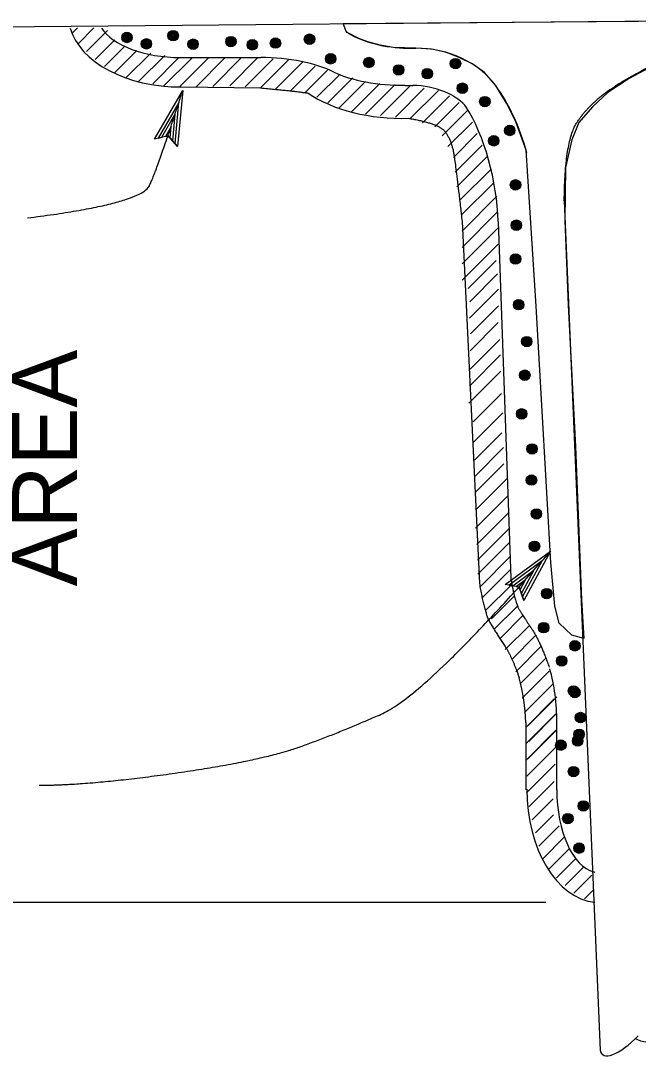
# Model space of a CAD drawing. Extents: x -893 to 867, y -474 to 712.
# Drawn here: x -442.1 to -375.6, y 405.4 to 517 of the extents above; entities that cross this region are included whole.
import ezdxf

# ---------------------------------------------------------------- set-up
doc = ezdxf.new("R2010")
doc.units = 0
for name, color, linetype in [('56 Stage 3 Anno', 7, 'Continuous'), ('57 Undefined', 7, 'Continuous'), ('59 Sndwall Anno', 7, 'Continuous'), ('60 Nongeo Data', 7, 'Continuous')]:
    doc.layers.add(name, color=color, linetype=linetype)

msp = doc.modelspace()

# ---------------------------------------------------------------- linework, layer by layer
at = {"layer": '56 Stage 3 Anno'}
msp.add_line((-452.63, 422.05), (-385.55, 422.05), dxfattribs=at)
for points in [[(-427.71, 504.25), (-424.66, 509.48), (-425.21, 503.46), (-425.48, 503.76), (-425.07, 508.17), (-427.32, 504.35), (-426.92, 504.44), (-425.49, 506.89), (-425.75, 504.07), (-426.01, 504.37), (-425.9, 505.59), (-426.52, 504.53), (-426.22, 504.6), (-425.21, 503.46), (-426.22, 504.6)], [(-389.9, 456.27), (-385.02, 459.85), (-387.92, 454.54), (-388.04, 454.93), (-385.92, 458.82), (-389.5, 456.2), (-389.1, 456.13), (-386.81, 457.81), (-388.17, 455.32), (-388.29, 455.71), (-387.71, 456.78), (-388.7, 456.05), (-388.39, 456), (-387.92, 454.54), (-388.39, 456)]]:
    msp.add_lwpolyline(points, close=True, dxfattribs=at)
for points in [[(-441.39, 495.75), (-429.18, 497.27), (-427.31, 501.18), (-424.66, 509.48)], [(-440.14, 434.65), (-434.75, 434.65), (-416.47, 437.23), (-407.79, 440.28), (-398.42, 444.5), (-385.02, 459.85)]]:
    msp.add_open_spline(points, degree=2, dxfattribs=at)
at = {"layer": '59 Sndwall Anno'}
for centre, radius in [((-425.69, 515.38), 0.564), ((-425.69, 515.38), 0.497), ((-425.69, 515.38), 0.429), ((-430.67, 515.19), 0.564), ((-430.67, 515.19), 0.497), ((-430.67, 515.19), 0.429), ((-430.67, 515.19), 0.361), ((-430.67, 515.19), 0.294), ((-430.67, 515.19), 0.226), ((-430.67, 515.19), 0.158), ((-430.67, 515.19), 0.0677), ((-428.57, 514.5), 0.564), ((-428.57, 514.5), 0.497), ((-428.57, 514.5), 0.429), ((-428.57, 514.5), 0.361), ((-428.57, 514.5), 0.294), ((-428.57, 514.5), 0.226), ((-428.57, 514.5), 0.158), ((-425.69, 515.38), 0.361), ((-425.69, 515.38), 0.294), ((-425.69, 515.38), 0.226), ((-425.69, 515.38), 0.158), ((-425.69, 515.38), 0.0677), ((-423.54, 514.46), 0.564), ((-423.54, 514.46), 0.497), ((-423.54, 514.46), 0.429), ((-423.54, 514.46), 0.361), ((-423.54, 514.46), 0.294), ((-423.54, 514.46), 0.226), ((-419.46, 514.74), 0.564), ((-419.46, 514.74), 0.497), ((-419.46, 514.74), 0.429), ((-419.46, 514.74), 0.361), ((-419.46, 514.74), 0.294), ((-419.46, 514.74), 0.226), ((-419.46, 514.74), 0.158), ((-419.46, 514.74), 0.0677), ((-417.16, 514.4), 0.564), ((-417.16, 514.4), 0.497), ((-417.16, 514.4), 0.429), ((-417.16, 514.4), 0.361), ((-417.16, 514.4), 0.294), ((-414.66, 514.58), 0.564), ((-414.66, 514.58), 0.497), ((-414.66, 514.58), 0.429), ((-414.66, 514.58), 0.361), ((-414.66, 514.58), 0.294), ((-414.66, 514.58), 0.226), ((-414.66, 514.58), 0.158), ((-414.66, 514.58), 0.0677), ((-410.99, 515), 0.564), ((-410.99, 515), 0.497), ((-410.99, 515), 0.429), ((-410.99, 515), 0.361), ((-410.99, 515), 0.294), ((-410.99, 515), 0.226), ((-410.99, 515), 0.158), ((-410.99, 515), 0.0677), ((-428.57, 514.5), 0.0677), ((-423.54, 514.46), 0.158), ((-423.54, 514.46), 0.0677), ((-417.16, 514.4), 0.226), ((-417.16, 514.4), 0.158), ((-417.16, 514.4), 0.0677), ((-408.72, 512.89), 0.564), ((-408.72, 512.89), 0.497), ((-408.72, 512.89), 0.429), ((-408.72, 512.89), 0.361), ((-408.72, 512.89), 0.294), ((-408.72, 512.89), 0.226), ((-408.72, 512.89), 0.158), ((-408.72, 512.89), 0.0677), ((-404.6, 512.49), 0.564), ((-404.6, 512.49), 0.497), ((-404.6, 512.49), 0.429), ((-404.6, 512.49), 0.361), ((-404.6, 512.49), 0.294), ((-404.6, 512.49), 0.226), ((-404.6, 512.49), 0.158), ((-404.6, 512.49), 0.0677), ((-395.27, 512.37), 0.564), ((-395.27, 512.37), 0.497), ((-395.27, 512.37), 0.429), ((-395.27, 512.37), 0.361), ((-395.27, 512.37), 0.294), ((-395.27, 512.37), 0.226), ((-395.27, 512.37), 0.158), ((-395.27, 512.37), 0.0677), ((-401.39, 511.69), 0.564), ((-401.39, 511.69), 0.497), ((-401.39, 511.69), 0.429), ((-401.39, 511.69), 0.361), ((-401.39, 511.69), 0.294), ((-401.39, 511.69), 0.226), ((-401.39, 511.69), 0.158), ((-401.39, 511.69), 0.0677), ((-398.31, 511.29), 0.564), ((-398.31, 511.29), 0.497), ((-398.31, 511.29), 0.429), ((-398.31, 511.29), 0.361), ((-398.31, 511.29), 0.294), ((-398.31, 511.29), 0.226), ((-398.31, 511.29), 0.158), ((-398.31, 511.29), 0.0677), ((-394.53, 509.72), 0.564), ((-394.53, 509.72), 0.497), ((-394.53, 509.72), 0.429), ((-394.53, 509.72), 0.361), ((-394.53, 509.72), 0.294), ((-394.53, 509.72), 0.226), ((-394.53, 509.72), 0.158), ((-394.53, 509.72), 0.0677), ((-392.1, 508.28), 0.564), ((-392.1, 508.28), 0.497), ((-392.1, 508.28), 0.429), ((-392.1, 508.28), 0.361), ((-392.1, 508.28), 0.294), ((-392.1, 508.28), 0.226), ((-392.1, 508.28), 0.158), ((-392.1, 508.28), 0.0677), ((-389.42, 505.17), 0.564), ((-391.15, 504.06), 0.564), ((-389.42, 505.17), 0.497), ((-389.42, 505.17), 0.429), ((-389.42, 505.17), 0.361), ((-389.42, 505.17), 0.294), ((-389.42, 505.17), 0.226), ((-389.42, 505.17), 0.158), ((-389.42, 505.17), 0.0677), ((-391.15, 504.06), 0.497), ((-391.15, 504.06), 0.429), ((-391.15, 504.06), 0.361), ((-391.15, 504.06), 0.294), ((-391.15, 504.06), 0.226), ((-391.15, 504.06), 0.158), ((-391.15, 504.06), 0.0677), ((-388.8, 499.31), 0.564), ((-388.8, 499.31), 0.497), ((-388.8, 499.31), 0.429), ((-388.8, 499.31), 0.361), ((-388.8, 499.31), 0.294), ((-388.8, 499.31), 0.226), ((-388.8, 499.31), 0.158), ((-388.8, 499.31), 0.0677), ((-388.71, 494.97), 0.564), ((-388.71, 494.97), 0.497), ((-388.71, 494.97), 0.429), ((-388.71, 494.97), 0.361), ((-388.71, 494.97), 0.294), ((-388.71, 494.97), 0.226), ((-388.71, 494.97), 0.158), ((-388.71, 494.97), 0.0677), ((-388.8, 491.33), 0.564), ((-388.8, 491.33), 0.497), ((-388.8, 491.33), 0.429), ((-388.8, 491.33), 0.361), ((-388.8, 491.33), 0.294), ((-388.8, 491.33), 0.226), ((-388.8, 491.33), 0.158), ((-388.8, 491.33), 0.0677), ((-388.46, 486.4), 0.564), ((-388.46, 486.4), 0.497), ((-388.46, 486.4), 0.429), ((-388.46, 486.4), 0.361), ((-388.46, 486.4), 0.294), ((-388.46, 486.4), 0.226), ((-388.46, 486.4), 0.158), ((-388.46, 486.4), 0.0677), ((-387.59, 482.43), 0.564), ((-387.59, 482.43), 0.497), ((-387.59, 482.43), 0.429), ((-387.59, 482.43), 0.361), ((-387.59, 482.43), 0.294), ((-387.59, 482.43), 0.226), ((-387.59, 482.43), 0.158), ((-387.59, 482.43), 0.0677), ((-387.8, 478.81), 0.564), ((-387.8, 478.81), 0.497), ((-387.8, 478.81), 0.429), ((-387.8, 478.81), 0.361), ((-387.8, 478.81), 0.294), ((-387.8, 478.81), 0.226), ((-387.8, 478.81), 0.158), ((-387.8, 478.81), 0.0677), ((-388.14, 474.65), 0.564), ((-388.14, 474.65), 0.497), ((-388.14, 474.65), 0.429), ((-388.14, 474.65), 0.361), ((-388.14, 474.65), 0.294), ((-388.14, 474.65), 0.226), ((-388.14, 474.65), 0.158), ((-388.14, 474.65), 0.0677), ((-387.02, 470.87), 0.564), ((-387.02, 470.87), 0.497), ((-387.02, 470.87), 0.429), ((-387.02, 470.87), 0.361), ((-387.02, 470.87), 0.294), ((-387.02, 470.87), 0.226), ((-387.02, 470.87), 0.158), ((-387.02, 470.87), 0.0677), ((-387.08, 467.52), 0.564), ((-387.08, 467.52), 0.497), ((-387.08, 467.52), 0.429), ((-387.08, 467.52), 0.361), ((-387.08, 467.52), 0.294), ((-387.08, 467.52), 0.226), ((-387.08, 467.52), 0.158), ((-387.08, 467.52), 0.0677), ((-386.55, 463.87), 0.564), ((-386.55, 463.87), 0.497), ((-386.55, 463.87), 0.429), ((-386.55, 463.87), 0.361), ((-386.55, 463.87), 0.294), ((-386.55, 463.87), 0.226), ((-386.55, 463.87), 0.158), ((-386.55, 463.87), 0.0677), ((-386.76, 460.39), 0.564), ((-386.76, 460.39), 0.497), ((-386.76, 460.39), 0.429), ((-386.76, 460.39), 0.361), ((-386.76, 460.39), 0.294), ((-386.76, 460.39), 0.226), ((-386.76, 460.39), 0.158), ((-386.76, 460.39), 0.0677), ((-385.44, 455.29), 0.564), ((-385.44, 455.29), 0.497), ((-385.44, 455.29), 0.429), ((-385.44, 455.29), 0.361), ((-385.44, 455.29), 0.294), ((-385.44, 455.29), 0.226), ((-385.44, 455.29), 0.158), ((-385.44, 455.29), 0.0677), ((-385.77, 451.62), 0.564), ((-385.77, 451.62), 0.497), ((-385.77, 451.62), 0.429), ((-385.77, 451.62), 0.361), ((-385.77, 451.62), 0.294), ((-385.77, 451.62), 0.226), ((-385.77, 451.62), 0.158), ((-385.77, 451.62), 0.0677), ((-382.4, 449.67), 0.564), ((-382.4, 449.67), 0.497), ((-382.4, 449.67), 0.429), ((-382.4, 449.67), 0.361), ((-382.4, 449.67), 0.294), ((-382.4, 449.67), 0.226), ((-382.4, 449.67), 0.158), ((-382.4, 449.67), 0.0677), ((-383.83, 448.04), 0.564), ((-383.83, 448.04), 0.497), ((-383.83, 448.04), 0.429), ((-383.83, 448.04), 0.361), ((-383.83, 448.04), 0.294), ((-383.83, 448.04), 0.226), ((-383.83, 448.04), 0.158), ((-383.83, 448.04), 0.0677), ((-382.55, 444.81), 0.564), ((-382.55, 444.81), 0.497), ((-382.55, 444.81), 0.429), ((-382.4, 444.63), 0.564), ((-382.55, 444.81), 0.361), ((-382.4, 444.63), 0.497), ((-382.55, 444.81), 0.294), ((-382.4, 444.63), 0.429), ((-382.55, 444.81), 0.226), ((-382.4, 444.63), 0.361), ((-382.55, 444.81), 0.158), ((-382.4, 444.63), 0.294), ((-382.4, 444.63), 0.226), ((-382.55, 444.81), 0.0677), ((-382.4, 444.63), 0.158), ((-382.4, 444.63), 0.0677), ((-381.8, 441.94), 0.564), ((-381.8, 441.94), 0.497), ((-381.8, 441.94), 0.429), ((-381.8, 441.94), 0.361), ((-381.8, 441.94), 0.294), ((-381.8, 441.94), 0.226), ((-381.8, 441.94), 0.158), ((-381.8, 441.94), 0.0677), ((-382.1, 439.42), 0.564), ((-382.1, 439.42), 0.497), ((-382.1, 439.42), 0.429), ((-381.95, 440.13), 0.564), ((-381.95, 440.13), 0.497), ((-381.95, 440.13), 0.429), ((-381.95, 440.13), 0.361), ((-381.95, 440.13), 0.294), ((-381.95, 440.13), 0.226), ((-381.95, 440.13), 0.158), ((-381.95, 440.13), 0.0677), ((-383.91, 438.97), 0.564), ((-383.91, 438.97), 0.497), ((-383.91, 438.97), 0.429), ((-383.91, 438.97), 0.361), ((-383.91, 438.97), 0.294), ((-383.91, 438.97), 0.226), ((-383.91, 438.97), 0.158), ((-383.91, 438.97), 0.0677), ((-382.1, 439.42), 0.361), ((-382.1, 439.42), 0.294), ((-382.1, 439.42), 0.226), ((-382.1, 439.42), 0.158), ((-382.1, 439.42), 0.0677), ((-382.55, 436.12), 0.564), ((-382.55, 436.12), 0.497), ((-382.55, 436.12), 0.429), ((-382.55, 436.12), 0.361), ((-382.55, 436.12), 0.294), ((-382.55, 436.12), 0.226), ((-382.55, 436.12), 0.158), ((-382.55, 436.12), 0.0677), ((-381.49, 432.42), 0.564), ((-381.49, 432.42), 0.497), ((-381.49, 432.42), 0.429), ((-381.49, 432.42), 0.361), ((-381.49, 432.42), 0.294), ((-381.49, 432.42), 0.226), ((-381.49, 432.42), 0.158), ((-381.49, 432.42), 0.0677), ((-383.16, 431.06), 0.564), ((-383.16, 431.06), 0.497), ((-383.16, 431.06), 0.429), ((-383.16, 431.06), 0.361), ((-383.16, 431.06), 0.294), ((-383.16, 431.06), 0.226), ((-383.16, 431.06), 0.158), ((-383.16, 431.06), 0.0677), ((-381.95, 427.88), 0.564), ((-381.95, 427.88), 0.497), ((-381.95, 427.88), 0.429), ((-381.95, 427.88), 0.361), ((-381.95, 427.88), 0.294), ((-381.95, 427.88), 0.226), ((-381.95, 427.88), 0.158), ((-381.95, 427.88), 0.0677)]:
    msp.add_circle(centre, radius, dxfattribs=at)
at = {"layer": '60 Nongeo Data'}
for p, q in [((-457.46, 516.21), (-370.83, 516.99)), ((-436.49, 515.73), (-436.01, 516.21)), ((-435.94, 514.51), (-434.25, 516.21)), ((-435.03, 513.66), (-432.76, 515.93)), ((-434.1, 512.81), (-431.97, 514.94)), ((-433.08, 512.07), (-430.89, 514.26)), ((-432.02, 511.36), (-429.6, 513.78)), ((-400.39, 514.03), (-399.54, 514.03)), ((-430.77, 510.84), (-428.1, 513.51)), ((-429.45, 510.4), (-426.6, 513.25)), ((-427.87, 510.21), (-425.06, 513.02)), ((-426.75, 509.89), (-423.62, 513.02)), ((-425.29, 513.02), (-416.25, 513.02)), ((-425.04, 509.83), (-421.85, 513.02)), ((-423.26, 509.84), (-420.08, 513.02)), ((-421.42, 509.91), (-418.32, 513.02)), ((-419.59, 509.98), (-416.55, 513.02)), ((-417.94, 509.86), (-414.9, 512.9)), ((-416.31, 509.72), (-413.27, 512.76)), ((-414.68, 509.58), (-411.75, 512.52)), ((-413.07, 509.42), (-410.4, 512.09)), ((-411.49, 509.24), (-409.06, 511.67)), ((-410.22, 508.74), (-407.71, 511.25)), ((-409.03, 508.16), (-406.34, 510.85)), ((-407.81, 507.62), (-404.98, 510.45)), ((-406.47, 507.19), (-403.41, 510.24)), ((-424.84, 509.86), (-416.25, 509.75)), ((-404.96, 506.93), (-401.78, 510.11)), ((-403.35, 506.77), (-400.17, 509.95)), ((-401.74, 506.61), (-398.63, 509.72)), ((-400.69, 510.02), (-399.82, 510.02)), ((-400.17, 506.42), (-397.1, 509.49)), ((-398.83, 505.99), (-395.92, 508.9)), ((-397.48, 505.57), (-394.87, 508.18)), ((-396.7, 504.59), (-393.96, 507.32)), ((-396.08, 503.44), (-393.44, 506.07)), ((-395.47, 502.27), (-392.92, 504.83)), ((-395.29, 500.69), (-392.4, 503.58)), ((-395.11, 499.1), (-391.88, 502.33)), ((-394.82, 497.63), (-391.46, 500.98)), ((-394.64, 496.04), (-391.13, 499.54)), ((-394.56, 494.34), (-390.81, 498.1)), ((-383.55, 497.59), (-379.69, 406.13)), ((-394.56, 492.58), (-390.77, 496.37)), ((-394.56, 495.36), (-392.69, 456.4)), ((-394.56, 490.81), (-390.68, 494.69)), ((-390.68, 495.36), (-389.31, 456.97)), ((-394.56, 489.04), (-390.68, 492.93)), ((-393.91, 488.15), (-390.9, 491.16)), ((-393.74, 486.72), (-390.73, 489.73)), ((-393.75, 484.94), (-390.62, 488.08)), ((-393.66, 483.27), (-390.62, 486.3)), ((-393.7, 481.45), (-390.66, 484.49)), ((-393.68, 479.48), (-390.5, 482.67)), ((-393.76, 477.63), (-390.4, 480.99)), ((-393.84, 475.79), (-390.37, 479.26)), ((-393.38, 473.78), (-390.31, 476.85)), ((-393.35, 471.58), (-390.16, 474.77)), ((-393.23, 469.66), (-390.28, 472.61)), ((-393.16, 467.95), (-390.08, 471.02)), ((-393.11, 466.23), (-390.07, 469.27)), ((-393.11, 464.29), (-389.66, 467.74)), ((-393.11, 462.32), (-389.65, 465.78)), ((-392.96, 460.58), (-389.49, 464.05)), ((-392.89, 458.88), (-389.4, 462.36)), ((-392.87, 457.37), (-389.4, 460.84)), ((-392.61, 456.03), (-389.34, 459.31)), ((-392.39, 454.85), (-389.35, 457.89)), ((-392.03, 453.46), (-389.25, 456.25)), ((-391.4, 452.58), (-388.92, 455.06)), ((-391.12, 451.41), (-388.55, 453.98)), ((-390.47, 450.47), (-387.99, 452.95)), ((-389.91, 449.26), (-387.3, 451.87)), ((-389.2, 448.21), (-386.64, 450.76)), ((-388.77, 446.87), (-385.99, 449.65)), ((-388.3, 445.57), (-385.58, 448.29)), ((-388.07, 444.03), (-385.16, 446.94)), ((-387.83, 442.5), (-384.75, 445.59)), ((-387.67, 440.9), (-384.62, 443.95)), ((-387.44, 441.08), (-384.36, 444.16)), ((-387.67, 439.13), (-384.53, 442.27)), ((-387.38, 439.37), (-384.36, 442.4)), ((-387.67, 434.16), (-387.67, 441.41)), ((-384.35, 434.16), (-384.35, 441.41)), ((-387.67, 437.36), (-384.44, 440.59)), ((-387.49, 437.5), (-384.36, 440.63)), ((-387.59, 435.63), (-384.42, 438.8)), ((-387.61, 433.84), (-384.52, 436.93)), ((-387.32, 432.36), (-384.62, 435.06)), ((-386.99, 430.92), (-384.73, 433.19)), ((-386.64, 429.51), (-384.7, 431.45)), ((-386.28, 428.1), (-384.11, 430.27)), ((-385.91, 426.7), (-383.53, 429.08)), ((-385.19, 425.66), (-382.96, 427.89)), ((-384.4, 424.67), (-382.39, 426.69)), ((-383.46, 423.85), (-381.51, 425.8)), ((-382.52, 423.02), (-380.58, 424.96)), ((-380.37, 425.32), (-380.25, 425.29)), ((-381.36, 422.41), (-380.36, 423.41))]:
    msp.add_line(p, q, dxfattribs=at)
msp.add_lwpolyline([(-371.32, 513.56), (-376.54, 510.77), (-378.86, 509.26), (-380.5, 507.72), (-381.99, 506.02), (-382.74, 504.16), (-383.43, 501.18), (-383.48, 495.49), (-383.11, 486.36), (-382.67, 477.33), (-382.34, 471.14), (-381.68, 454.62), (-381.45, 450.46), (-382.74, 450.81), (-384.1, 452.12), (-384.57, 453.92), (-384.98, 458.63), (-386.56, 486.23), (-387.65, 503.04), (-388.8, 506.2), (-389.77, 508.12), (-390.96, 510.04), (-392.15, 511.43), (-393.41, 512.3), (-394.79, 513.01), (-396.31, 513.6), (-397.86, 513.92), (-399.54, 514.03), (-401.99, 514.11), (-403.4, 514.36), (-404.72, 514.72), (-405.68, 515.09), (-406.93, 515.71), (-407.1, 515.93), (-407.37, 516.7), (-370.97, 516.96)], dxfattribs=at)
msp.add_arc((-410.58, 440.4), 22.93, 2.5251, 14.7334, dxfattribs=at)
for centre, major_axis, ratio, start_param, end_param in [((-425.19, 517.44), (11.8, -0.25), 0.64229, 3.338606, 4.756147), ((-425.19, 517.44), (8.63, -0.18), 0.510771, 3.467572, 4.756147), ((-400.3, 518.43), (8.63, -0.18), 0.510771, 3.86502, 4.712383), ((-398.19, 507.67), (8.29, -2.12), 0.723409, 0.722259, 1.914721), ((-415.31, 509.69), (8.76, -0.4), 0.377118, 0.677361, 1.695929), ((-401.75, 513.36), (8.76, -0.4), 0.377118, 3.870445, 4.850623), ((-401.75, 513.36), (12.33, -0.56), 0.557091, 3.870445, 4.850623), ((-398.19, 507.69), (4.34, -1.11), 0.471877, 0.478948, 2.072337), ((-395.07, 499.52), (3.15, -14.53), 0.542262, 1.676495, 2.256127), ((-395.1, 499.53), (2.26, -10.46), 0.363758, 1.083103, 2.380366), ((-387.68, 442.36), (-0.4, 8.76), 0.377118, 4.587256, 5.2783), ((-379.94, 433.87), (-0.25, 11.84), 0.643586, 1.527038, 3.067568), ((-379.94, 433.87), (-0.18, 8.63), 0.510771, 1.527038, 3.003374), ((-374.12, 408.51), (-2.37, -0.29), 0.619966, 0.628146, 3.246086), ((-376.09, 409.76), (3.35, 4.1), 0.334062, 2.861768, 4.467143)]:
    msp.add_ellipse(centre, major_axis=major_axis, ratio=ratio, start_param=start_param, end_param=end_param, dxfattribs=at)
for points in [[(-383.55, 497.59), (-383.49, 504.09), (-380.85, 508.02), (-376.48, 511.08), (-371.32, 513.56)], [(-416.25, 509.75), (-413.41, 509.49), (-411.15, 509.2), (-411.15, 509.2)], [(-400.36, 506.48), (-397.05, 505.95), (-395.71, 504.12), (-395.22, 501.31), (-394.56, 495.36)], [(-389.31, 456.97), (-388.88, 454.36), (-387.89, 452.74), (-386.12, 450.09), (-385.17, 447.36)], [(-392.69, 456.4), (-392.15, 453.14), (-390.78, 450.9), (-389.21, 448.55), (-388.4, 446.23)]]:
    msp.add_open_spline(points, degree=2, dxfattribs=at)

# ---------------------------------------------------------------- texts
at = {"layer": '57 Undefined'}
msp.add_text('AREA', height=7, rotation=90, dxfattribs=at).set_placement((-436.04, 456.07))

doc.saveas('drawing.dxf')
